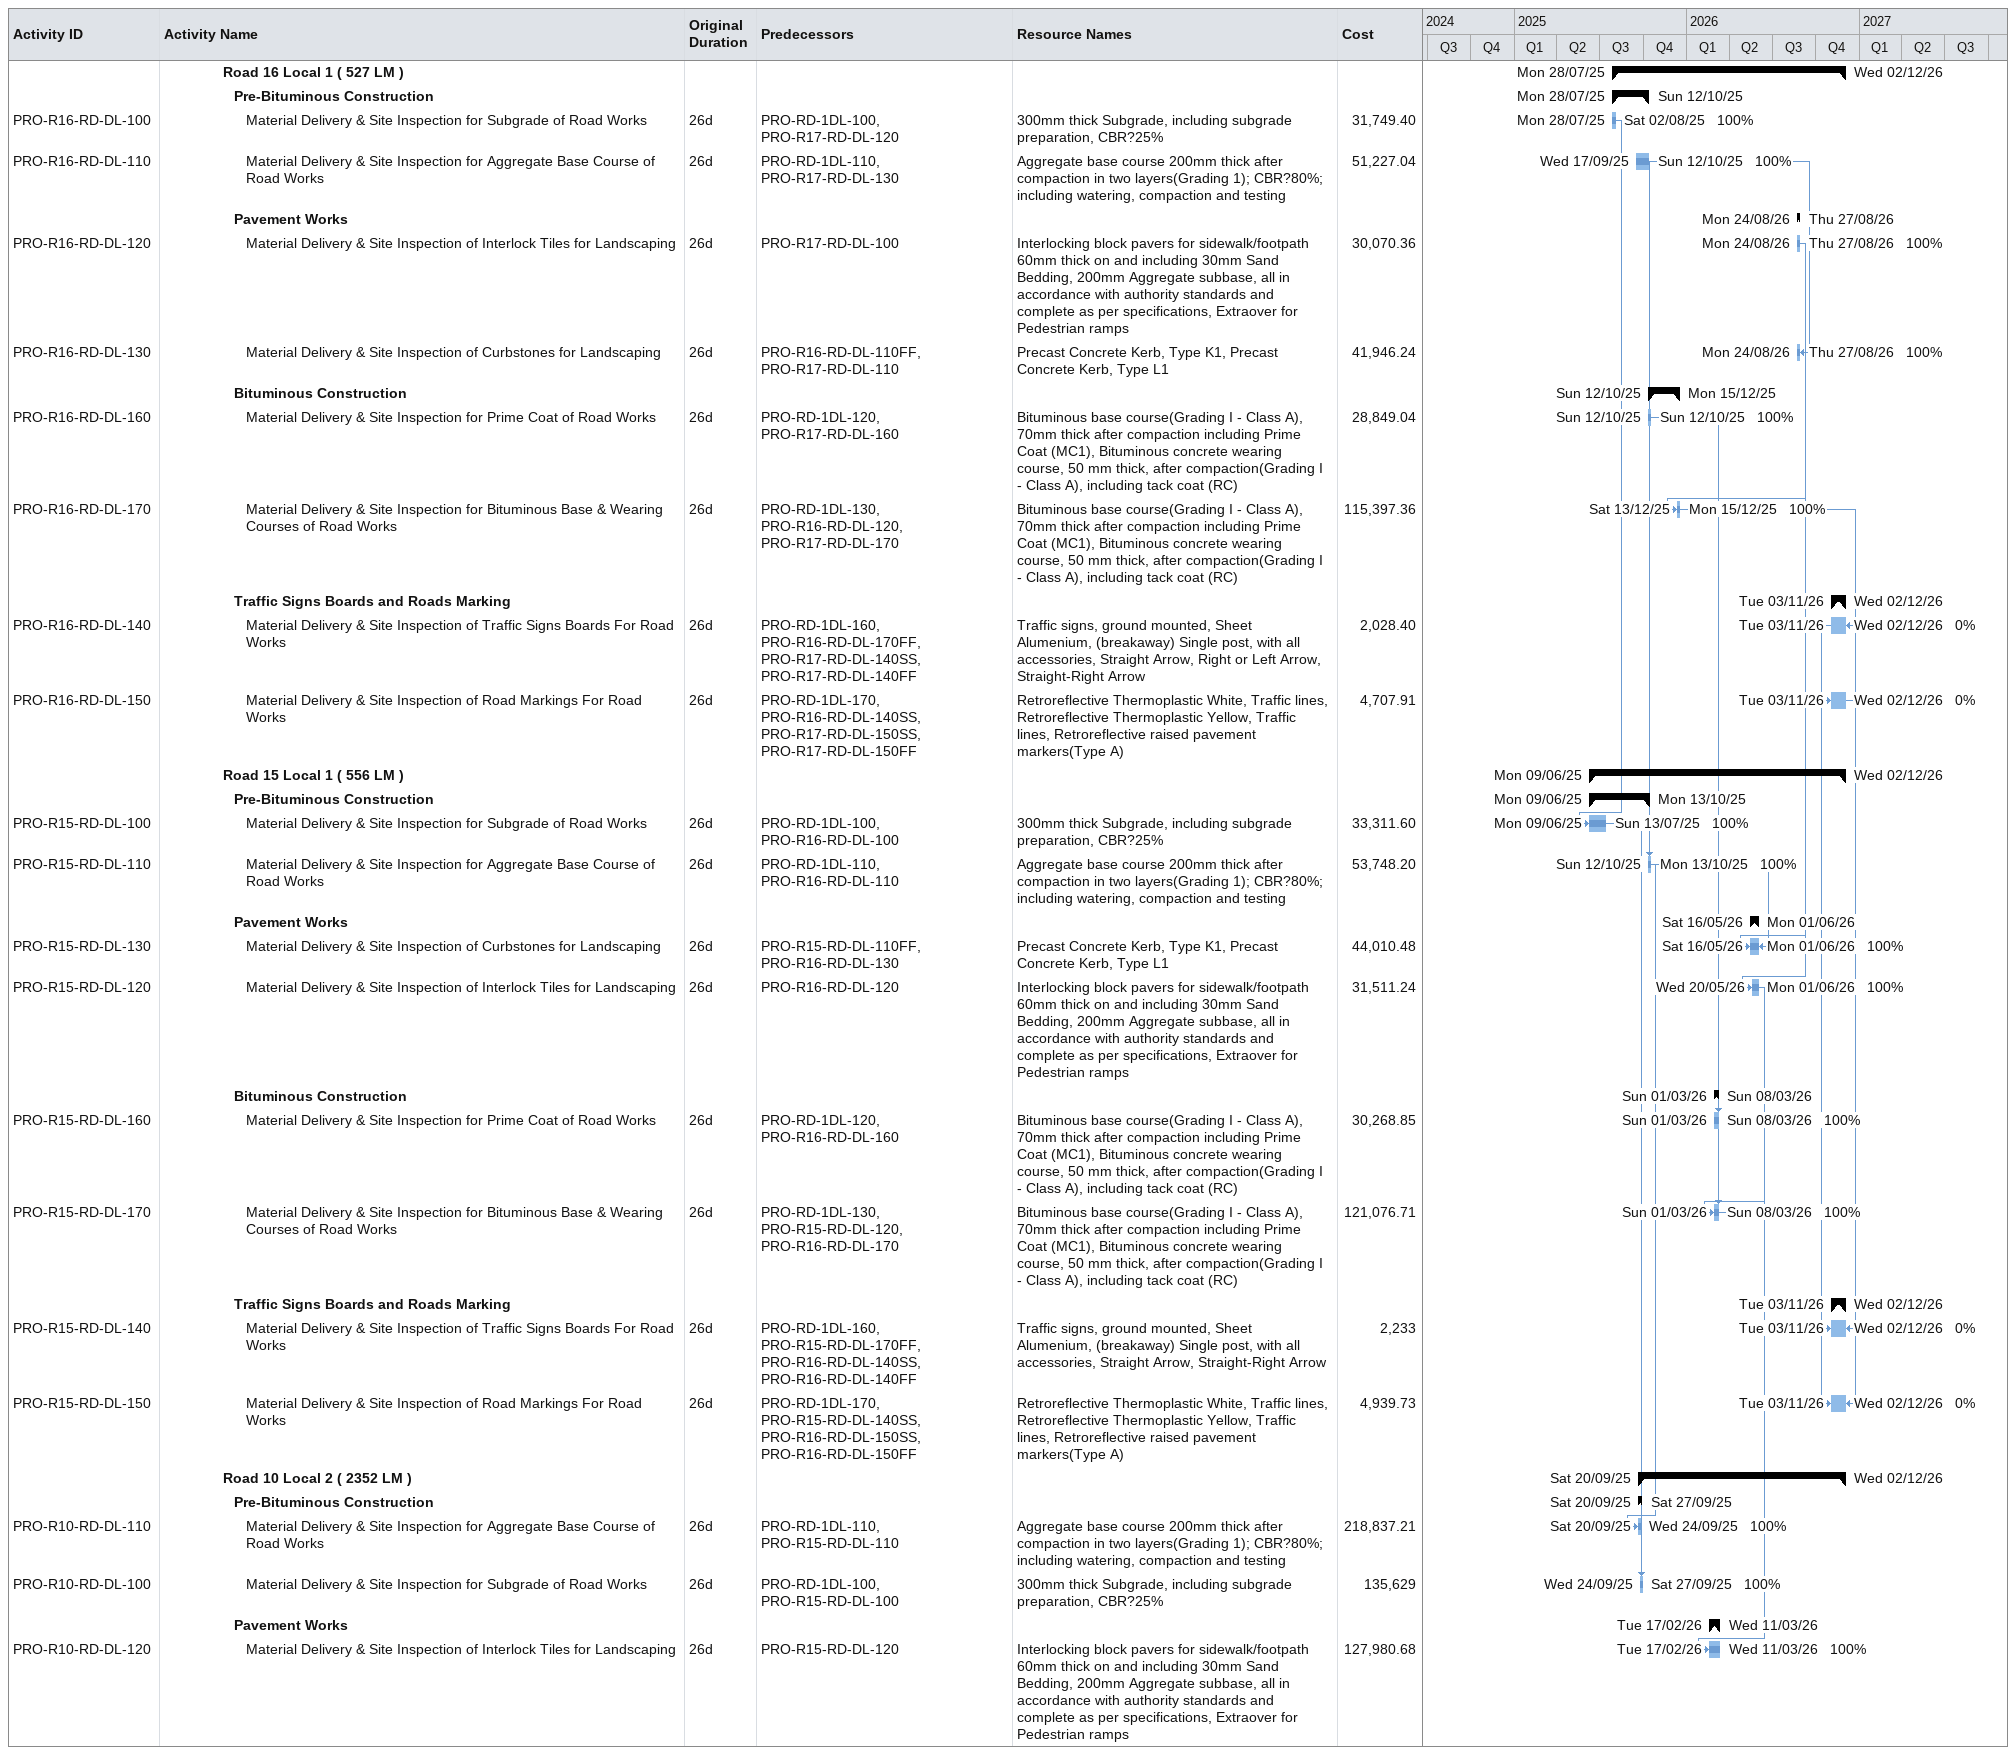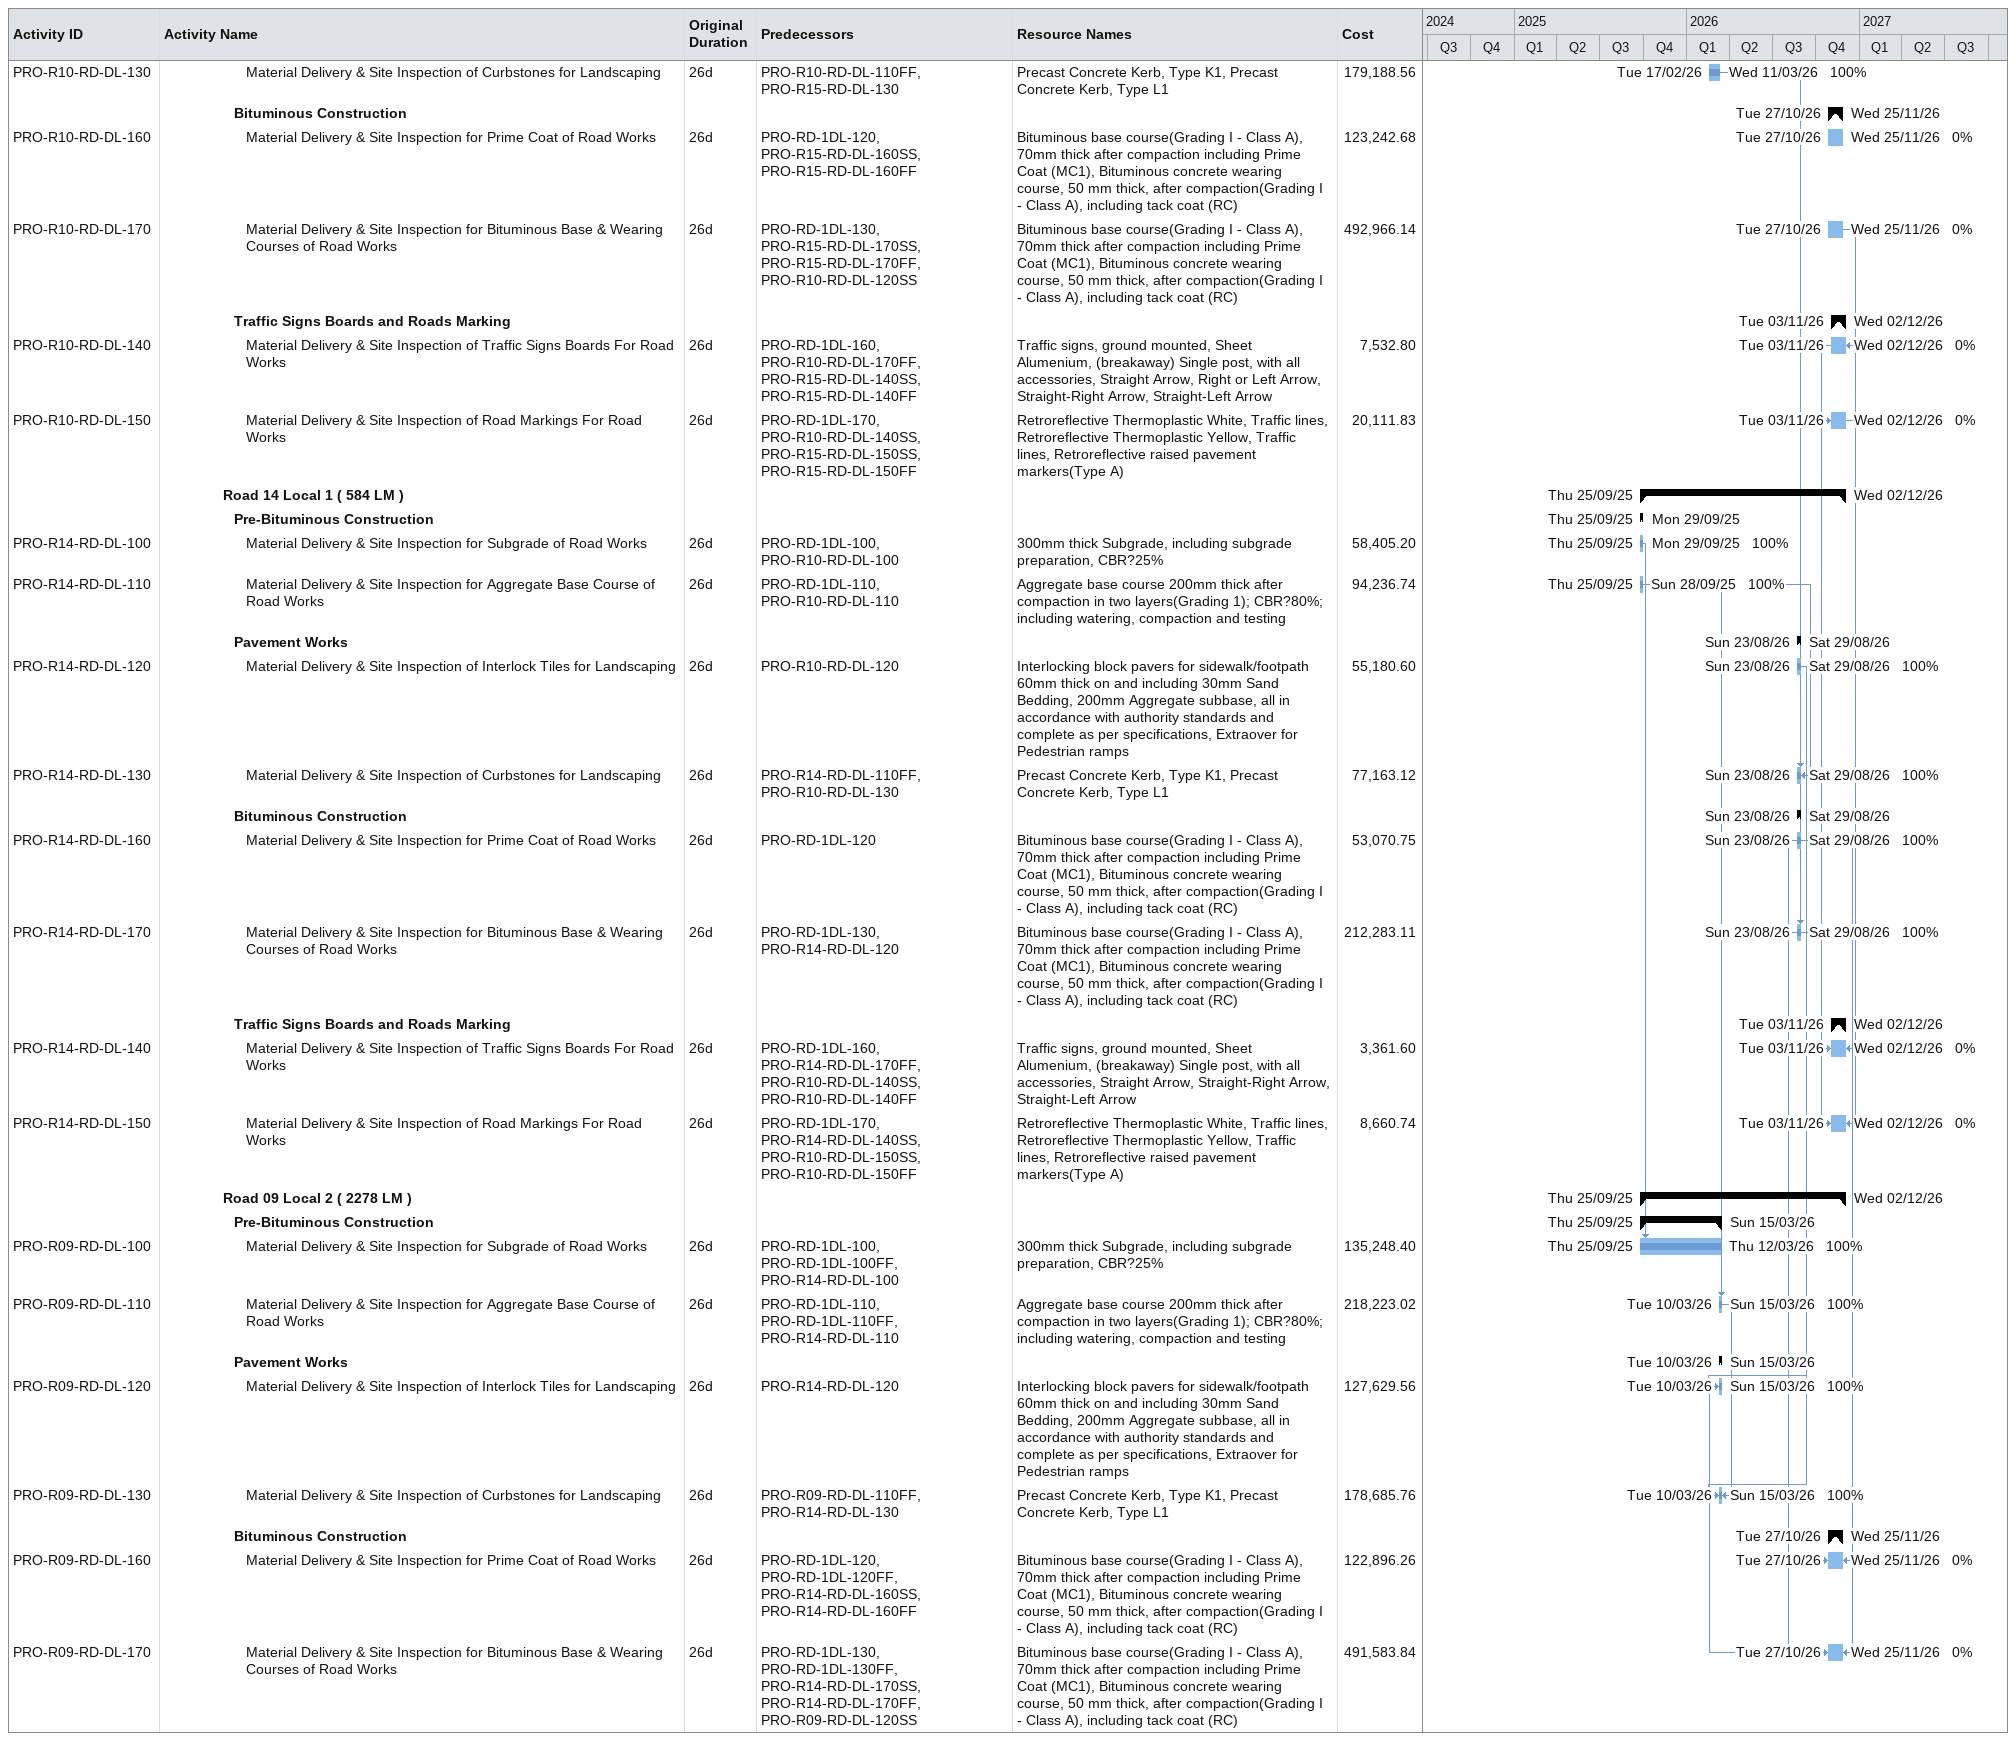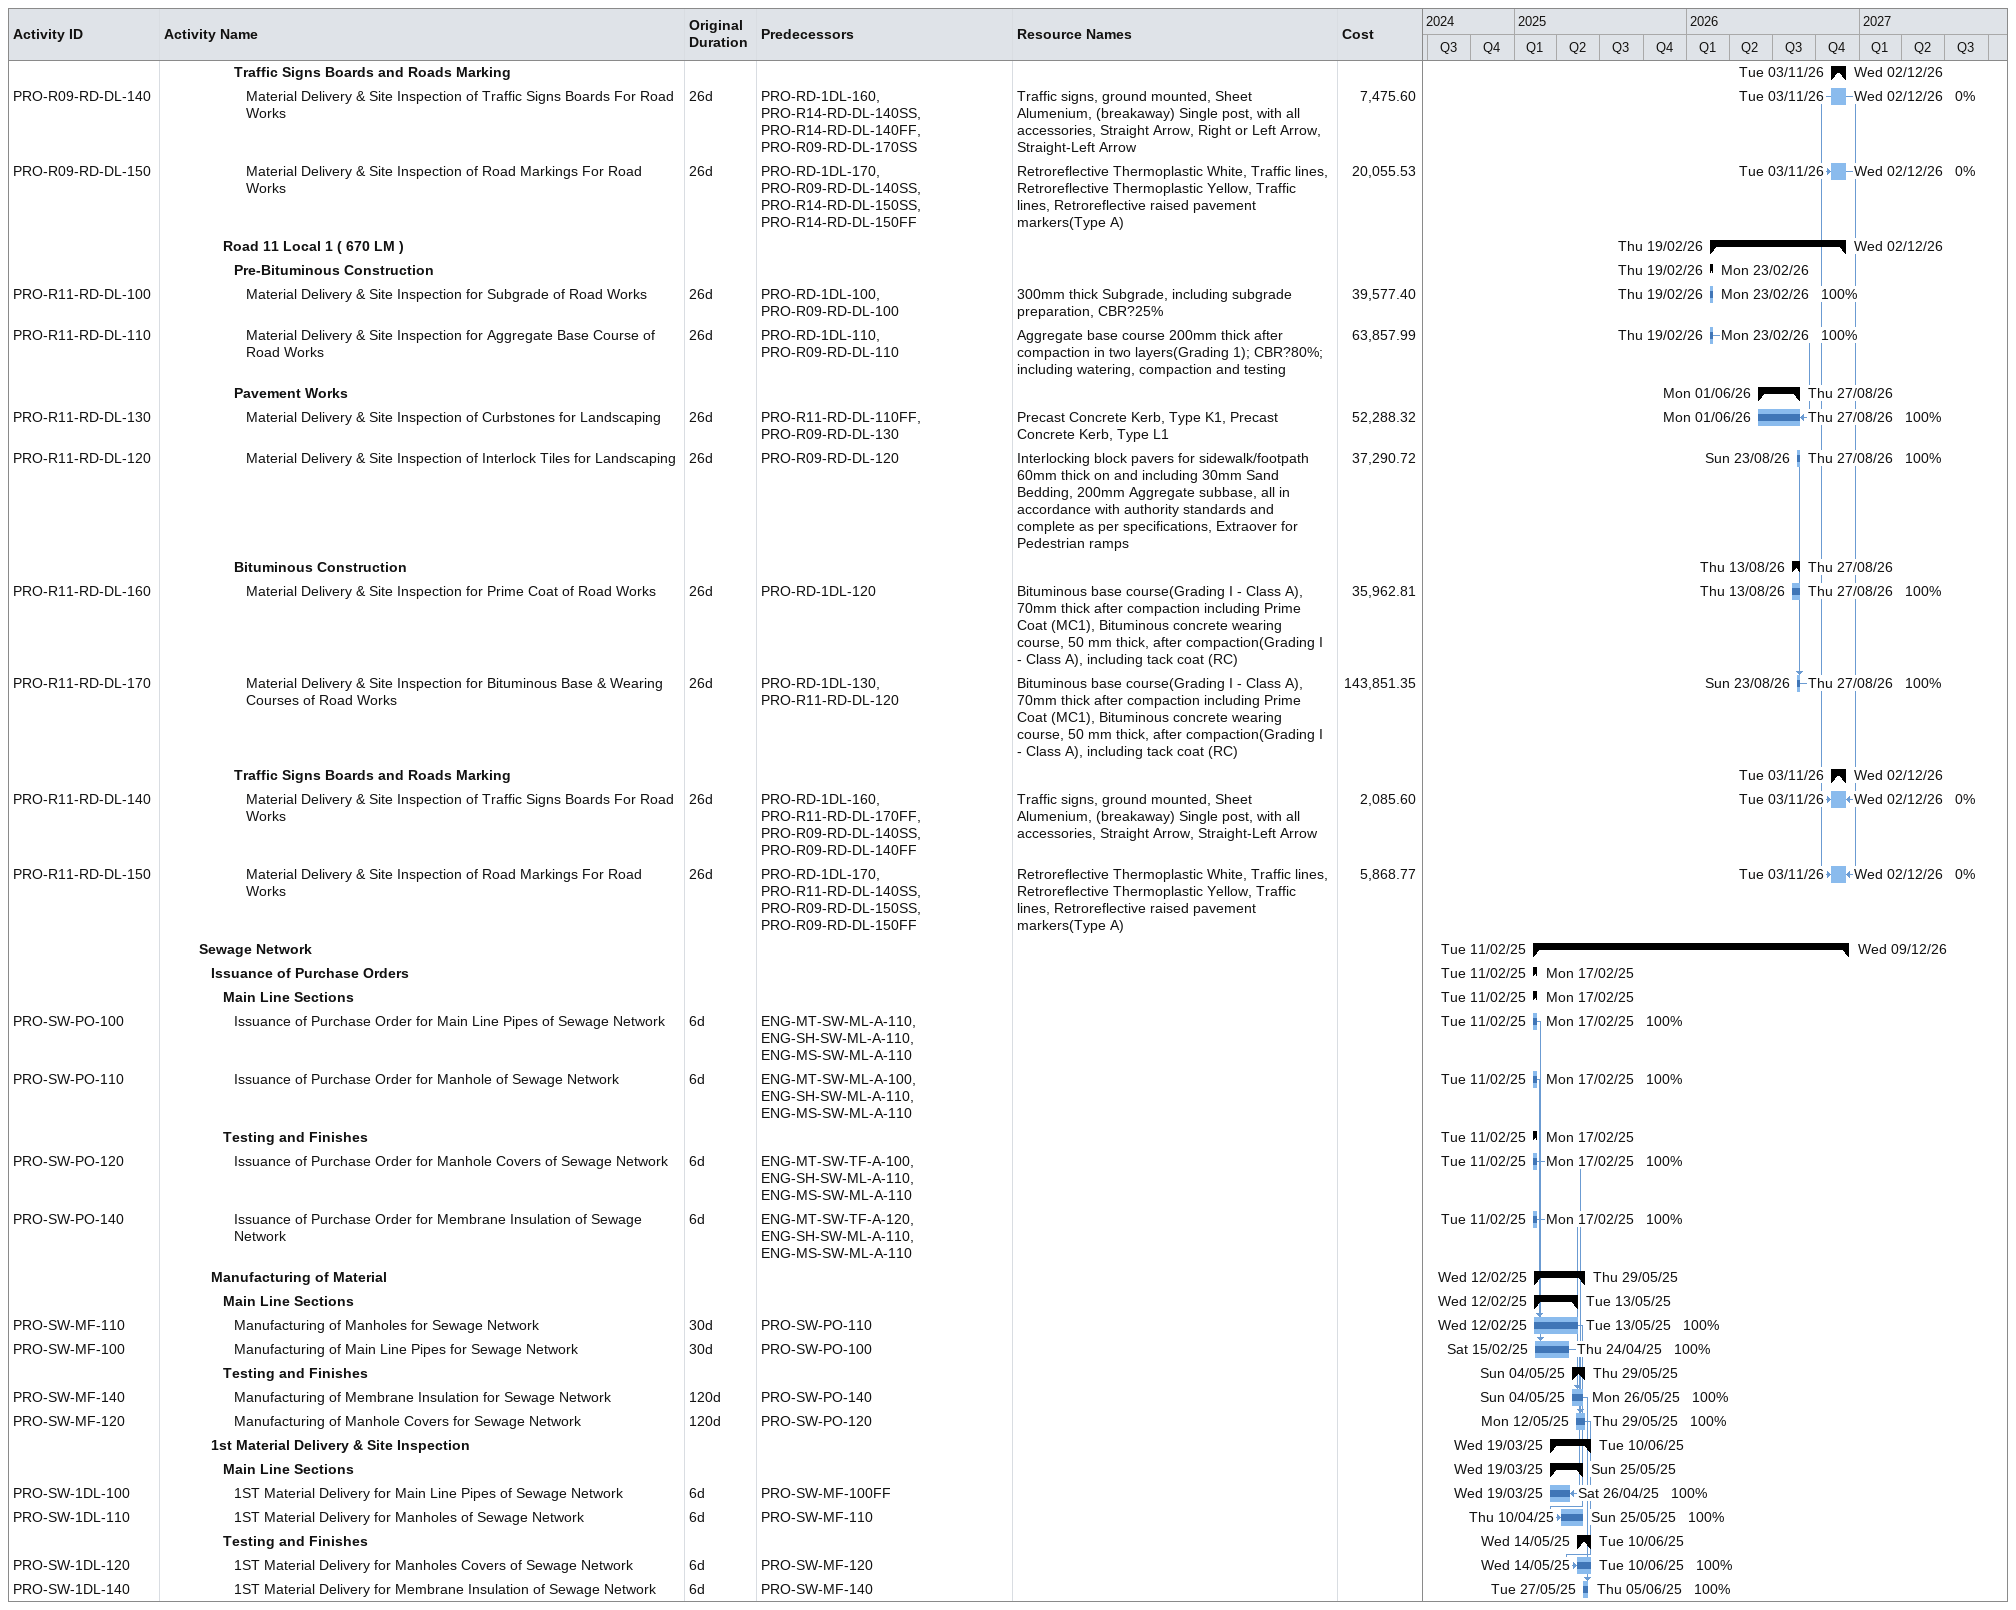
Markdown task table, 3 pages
| ID | Level | Task | Original duration | Start | Finish | Predecessors | Resources | % complete | Cost |
|---|---|---|---|---|---|---|---|---|---|
|  | 6 | **Road 16 Local 1 ( 527 LM )** |  | 2025-07-28 | 2026-12-02 |  |  |  |  |
|  | 7 | **Pre-Bituminous Construction** |  | 2025-07-28 | 2025-10-12 |  |  |  |  |
| PRO-R16-RD-DL-100 | 8 | Material Delivery & Site Inspection for Subgrade of Road Works | 26d | 2025-07-28 | 2025-08-02 | PRO-RD-1DL-100, PRO-R17-RD-DL-120 | 300mm thick Subgrade, including subgrade preparation, CBR?25% | 100 | 31749.40 |
| PRO-R16-RD-DL-110 | 8 | Material Delivery & Site Inspection for Aggregate Base Course of Road Works | 26d | 2025-09-17 | 2025-10-12 | PRO-RD-1DL-110, PRO-R17-RD-DL-130 | Aggregate base course 200mm thick after compaction in two layers(Grading 1); CBR?80%; including watering, compaction and testing | 100 | 51227.04 |
|  | 7 | **Pavement Works** |  | 2026-08-24 | 2026-08-27 |  |  |  |  |
| PRO-R16-RD-DL-120 | 8 | Material Delivery & Site Inspection of Interlock Tiles for Landscaping | 26d | 2026-08-24 | 2026-08-27 | PRO-R17-RD-DL-100 | Interlocking block pavers for sidewalk/footpath 60mm thick on and including 30mm Sand Bedding, 200mm Aggregate subbase, all in accordance with authority standards and complete as per specifications, Extraover for Pedestrian ramps | 100 | 30070.36 |
| PRO-R16-RD-DL-130 | 8 | Material Delivery & Site Inspection of Curbstones for Landscaping | 26d | 2026-08-24 | 2026-08-27 | PRO-R16-RD-DL-110FF, PRO-R17-RD-DL-110 | Precast Concrete Kerb, Type K1, Precast Concrete Kerb, Type L1 | 100 | 41946.24 |
|  | 7 | **Bituminous Construction** |  | 2025-10-12 | 2025-12-15 |  |  |  |  |
| PRO-R16-RD-DL-160 | 8 | Material Delivery & Site Inspection for Prime Coat of Road Works | 26d | 2025-10-12 | 2025-10-12 | PRO-RD-1DL-120, PRO-R17-RD-DL-160 | Bituminous base course(Grading I - Class A), 70mm thick after compaction including Prime Coat (MC1), Bituminous concrete wearing course, 50 mm thick, after compaction(Grading I - Class A), including tack coat (RC) | 100 | 28849.04 |
| PRO-R16-RD-DL-170 | 8 | Material Delivery & Site Inspection for Bituminous Base & Wearing Courses of Road Works | 26d | 2025-12-13 | 2025-12-15 | PRO-RD-1DL-130, PRO-R16-RD-DL-120, PRO-R17-RD-DL-170 | Bituminous base course(Grading I - Class A), 70mm thick after compaction including Prime Coat (MC1), Bituminous concrete wearing course, 50 mm thick, after compaction(Grading I - Class A), including tack coat (RC) | 100 | 115397.36 |
|  | 7 | **Traffic Signs Boards and Roads Marking** |  | 2026-11-03 | 2026-12-02 |  |  |  |  |
| PRO-R16-RD-DL-140 | 8 | Material Delivery & Site Inspection of Traffic Signs Boards For Road Works | 26d | 2026-11-03 | 2026-12-02 | PRO-RD-1DL-160, PRO-R16-RD-DL-170FF, PRO-R17-RD-DL-140SS, PRO-R17-RD-DL-140FF | Traffic signs, ground mounted, Sheet Alumenium, (breakaway) Single post, with all accessories, Straight Arrow, Right or Left Arrow, Straight-Right Arrow | 0 | 2028.40 |
| PRO-R16-RD-DL-150 | 8 | Material Delivery & Site Inspection of Road Markings For Road Works | 26d | 2026-11-03 | 2026-12-02 | PRO-RD-1DL-170, PRO-R16-RD-DL-140SS, PRO-R17-RD-DL-150SS, PRO-R17-RD-DL-150FF | Retroreflective Thermoplastic White, Traffic lines, Retroreflective Thermoplastic Yellow, Traffic lines, Retroreflective raised pavement markers(Type A) | 0 | 4707.91 |
|  | 6 | **Road 15 Local 1 ( 556 LM )** |  | 2025-06-09 | 2026-12-02 |  |  |  |  |
|  | 7 | **Pre-Bituminous Construction** |  | 2025-06-09 | 2025-10-13 |  |  |  |  |
| PRO-R15-RD-DL-100 | 8 | Material Delivery & Site Inspection for Subgrade of Road Works | 26d | 2025-06-09 | 2025-07-13 | PRO-RD-1DL-100, PRO-R16-RD-DL-100 | 300mm thick Subgrade, including subgrade preparation, CBR?25% | 100 | 33311.60 |
| PRO-R15-RD-DL-110 | 8 | Material Delivery & Site Inspection for Aggregate Base Course of Road Works | 26d | 2025-10-12 | 2025-10-13 | PRO-RD-1DL-110, PRO-R16-RD-DL-110 | Aggregate base course 200mm thick after compaction in two layers(Grading 1); CBR?80%; including watering, compaction and testing | 100 | 53748.20 |
|  | 7 | **Pavement Works** |  | 2026-05-16 | 2026-06-01 |  |  |  |  |
| PRO-R15-RD-DL-130 | 8 | Material Delivery & Site Inspection of Curbstones for Landscaping | 26d | 2026-05-16 | 2026-06-01 | PRO-R15-RD-DL-110FF, PRO-R16-RD-DL-130 | Precast Concrete Kerb, Type K1, Precast Concrete Kerb, Type L1 | 100 | 44010.48 |
| PRO-R15-RD-DL-120 | 8 | Material Delivery & Site Inspection of Interlock Tiles for Landscaping | 26d | 2026-05-20 | 2026-06-01 | PRO-R16-RD-DL-120 | Interlocking block pavers for sidewalk/footpath 60mm thick on and including 30mm Sand Bedding, 200mm Aggregate subbase, all in accordance with authority standards and complete as per specifications, Extraover for Pedestrian ramps | 100 | 31511.24 |
|  | 7 | **Bituminous Construction** |  | 2026-03-01 | 2026-03-08 |  |  |  |  |
| PRO-R15-RD-DL-160 | 8 | Material Delivery & Site Inspection for Prime Coat of Road Works | 26d | 2026-03-01 | 2026-03-08 | PRO-RD-1DL-120, PRO-R16-RD-DL-160 | Bituminous base course(Grading I - Class A), 70mm thick after compaction including Prime Coat (MC1), Bituminous concrete wearing course, 50 mm thick, after compaction(Grading I - Class A), including tack coat (RC) | 100 | 30268.85 |
| PRO-R15-RD-DL-170 | 8 | Material Delivery & Site Inspection for Bituminous Base & Wearing Courses of Road Works | 26d | 2026-03-01 | 2026-03-08 | PRO-RD-1DL-130, PRO-R15-RD-DL-120, PRO-R16-RD-DL-170 | Bituminous base course(Grading I - Class A), 70mm thick after compaction including Prime Coat (MC1), Bituminous concrete wearing course, 50 mm thick, after compaction(Grading I - Class A), including tack coat (RC) | 100 | 121076.71 |
|  | 7 | **Traffic Signs Boards and Roads Marking** |  | 2026-11-03 | 2026-12-02 |  |  |  |  |
| PRO-R15-RD-DL-140 | 8 | Material Delivery & Site Inspection of Traffic Signs Boards For Road Works | 26d | 2026-11-03 | 2026-12-02 | PRO-RD-1DL-160, PRO-R15-RD-DL-170FF, PRO-R16-RD-DL-140SS, PRO-R16-RD-DL-140FF | Traffic signs, ground mounted, Sheet Alumenium, (breakaway) Single post, with all accessories, Straight Arrow, Straight-Right Arrow | 0 | 2233 |
| PRO-R15-RD-DL-150 | 8 | Material Delivery & Site Inspection of Road Markings For Road Works | 26d | 2026-11-03 | 2026-12-02 | PRO-RD-1DL-170, PRO-R15-RD-DL-140SS, PRO-R16-RD-DL-150SS, PRO-R16-RD-DL-150FF | Retroreflective Thermoplastic White, Traffic lines, Retroreflective Thermoplastic Yellow, Traffic lines, Retroreflective raised pavement markers(Type A) | 0 | 4939.73 |
|  | 6 | **Road 10 Local 2 ( 2352 LM )** |  | 2025-09-20 | 2026-12-02 |  |  |  |  |
|  | 7 | **Pre-Bituminous Construction** |  | 2025-09-20 | 2025-09-27 |  |  |  |  |
| PRO-R10-RD-DL-110 | 8 | Material Delivery & Site Inspection for Aggregate Base Course of Road Works | 26d | 2025-09-20 | 2025-09-24 | PRO-RD-1DL-110, PRO-R15-RD-DL-110 | Aggregate base course 200mm thick after compaction in two layers(Grading 1); CBR?80%; including watering, compaction and testing | 100 | 218837.21 |
| PRO-R10-RD-DL-100 | 8 | Material Delivery & Site Inspection for Subgrade of Road Works | 26d | 2025-09-24 | 2025-09-27 | PRO-RD-1DL-100, PRO-R15-RD-DL-100 | 300mm thick Subgrade, including subgrade preparation, CBR?25% | 100 | 135629 |
|  | 7 | **Pavement Works** |  | 2026-02-17 | 2026-03-11 |  |  |  |  |
| PRO-R10-RD-DL-120 | 8 | Material Delivery & Site Inspection of Interlock Tiles for Landscaping | 26d | 2026-02-17 | 2026-03-11 | PRO-R15-RD-DL-120 | Interlocking block pavers for sidewalk/footpath 60mm thick on and including 30mm Sand Bedding, 200mm Aggregate subbase, all in accordance with authority standards and complete as per specifications, Extraover for Pedestrian ramps | 100 | 127980.68 |
| PRO-R10-RD-DL-130 | 8 | Material Delivery & Site Inspection of Curbstones for Landscaping | 26d | 2026-02-17 | 2026-03-11 | PRO-R10-RD-DL-110FF, PRO-R15-RD-DL-130 | Precast Concrete Kerb, Type K1, Precast Concrete Kerb, Type L1 | 100 | 179188.56 |
|  | 7 | **Bituminous Construction** |  | 2026-10-27 | 2026-11-25 |  |  |  |  |
| PRO-R10-RD-DL-160 | 8 | Material Delivery & Site Inspection for Prime Coat of Road Works | 26d | 2026-10-27 | 2026-11-25 | PRO-RD-1DL-120, PRO-R15-RD-DL-160SS, PRO-R15-RD-DL-160FF | Bituminous base course(Grading I - Class A), 70mm thick after compaction including Prime Coat (MC1), Bituminous concrete wearing course, 50 mm thick, after compaction(Grading I - Class A), including tack coat (RC) | 0 | 123242.68 |
| PRO-R10-RD-DL-170 | 8 | Material Delivery & Site Inspection for Bituminous Base & Wearing Courses of Road Works | 26d | 2026-10-27 | 2026-11-25 | PRO-RD-1DL-130, PRO-R15-RD-DL-170SS, PRO-R15-RD-DL-170FF, PRO-R10-RD-DL-120SS | Bituminous base course(Grading I - Class A), 70mm thick after compaction including Prime Coat (MC1), Bituminous concrete wearing course, 50 mm thick, after compaction(Grading I - Class A), including tack coat (RC) | 0 | 492966.14 |
|  | 7 | **Traffic Signs Boards and Roads Marking** |  | 2026-11-03 | 2026-12-02 |  |  |  |  |
| PRO-R10-RD-DL-140 | 8 | Material Delivery & Site Inspection of Traffic Signs Boards For Road Works | 26d | 2026-11-03 | 2026-12-02 | PRO-RD-1DL-160, PRO-R10-RD-DL-170FF, PRO-R15-RD-DL-140SS, PRO-R15-RD-DL-140FF | Traffic signs, ground mounted, Sheet Alumenium, (breakaway) Single post, with all accessories, Straight Arrow, Right or Left Arrow, Straight-Right Arrow, Straight-Left Arrow | 0 | 7532.80 |
| PRO-R10-RD-DL-150 | 8 | Material Delivery & Site Inspection of Road Markings For Road Works | 26d | 2026-11-03 | 2026-12-02 | PRO-RD-1DL-170, PRO-R10-RD-DL-140SS, PRO-R15-RD-DL-150SS, PRO-R15-RD-DL-150FF | Retroreflective Thermoplastic White, Traffic lines, Retroreflective Thermoplastic Yellow, Traffic lines, Retroreflective raised pavement markers(Type A) | 0 | 20111.83 |
|  | 6 | **Road 14 Local 1 ( 584 LM )** |  | 2025-09-25 | 2026-12-02 |  |  |  |  |
|  | 7 | **Pre-Bituminous Construction** |  | 2025-09-25 | 2025-09-29 |  |  |  |  |
| PRO-R14-RD-DL-100 | 8 | Material Delivery & Site Inspection for Subgrade of Road Works | 26d | 2025-09-25 | 2025-09-29 | PRO-RD-1DL-100, PRO-R10-RD-DL-100 | 300mm thick Subgrade, including subgrade preparation, CBR?25% | 100 | 58405.20 |
| PRO-R14-RD-DL-110 | 8 | Material Delivery & Site Inspection for Aggregate Base Course of Road Works | 26d | 2025-09-25 | 2025-09-28 | PRO-RD-1DL-110, PRO-R10-RD-DL-110 | Aggregate base course 200mm thick after compaction in two layers(Grading 1); CBR?80%; including watering, compaction and testing | 100 | 94236.74 |
|  | 7 | **Pavement Works** |  | 2026-08-23 | 2026-08-29 |  |  |  |  |
| PRO-R14-RD-DL-120 | 8 | Material Delivery & Site Inspection of Interlock Tiles for Landscaping | 26d | 2026-08-23 | 2026-08-29 | PRO-R10-RD-DL-120 | Interlocking block pavers for sidewalk/footpath 60mm thick on and including 30mm Sand Bedding, 200mm Aggregate subbase, all in accordance with authority standards and complete as per specifications, Extraover for Pedestrian ramps | 100 | 55180.60 |
| PRO-R14-RD-DL-130 | 8 | Material Delivery & Site Inspection of Curbstones for Landscaping | 26d | 2026-08-23 | 2026-08-29 | PRO-R14-RD-DL-110FF, PRO-R10-RD-DL-130 | Precast Concrete Kerb, Type K1, Precast Concrete Kerb, Type L1 | 100 | 77163.12 |
|  | 7 | **Bituminous Construction** |  | 2026-08-23 | 2026-08-29 |  |  |  |  |
| PRO-R14-RD-DL-160 | 8 | Material Delivery & Site Inspection for Prime Coat of Road Works | 26d | 2026-08-23 | 2026-08-29 | PRO-RD-1DL-120 | Bituminous base course(Grading I - Class A), 70mm thick after compaction including Prime Coat (MC1), Bituminous concrete wearing course, 50 mm thick, after compaction(Grading I - Class A), including tack coat (RC) | 100 | 53070.75 |
| PRO-R14-RD-DL-170 | 8 | Material Delivery & Site Inspection for Bituminous Base & Wearing Courses of Road Works | 26d | 2026-08-23 | 2026-08-29 | PRO-RD-1DL-130, PRO-R14-RD-DL-120 | Bituminous base course(Grading I - Class A), 70mm thick after compaction including Prime Coat (MC1), Bituminous concrete wearing course, 50 mm thick, after compaction(Grading I - Class A), including tack coat (RC) | 100 | 212283.11 |
|  | 7 | **Traffic Signs Boards and Roads Marking** |  | 2026-11-03 | 2026-12-02 |  |  |  |  |
| PRO-R14-RD-DL-140 | 8 | Material Delivery & Site Inspection of Traffic Signs Boards For Road Works | 26d | 2026-11-03 | 2026-12-02 | PRO-RD-1DL-160, PRO-R14-RD-DL-170FF, PRO-R10-RD-DL-140SS, PRO-R10-RD-DL-140FF | Traffic signs, ground mounted, Sheet Alumenium, (breakaway) Single post, with all accessories, Straight Arrow, Straight-Right Arrow, Straight-Left Arrow | 0 | 3361.60 |
| PRO-R14-RD-DL-150 | 8 | Material Delivery & Site Inspection of Road Markings For Road Works | 26d | 2026-11-03 | 2026-12-02 | PRO-RD-1DL-170, PRO-R14-RD-DL-140SS, PRO-R10-RD-DL-150SS, PRO-R10-RD-DL-150FF | Retroreflective Thermoplastic White, Traffic lines, Retroreflective Thermoplastic Yellow, Traffic lines, Retroreflective raised pavement markers(Type A) | 0 | 8660.74 |
|  | 6 | **Road 09 Local 2 ( 2278 LM )** |  | 2025-09-25 | 2026-12-02 |  |  |  |  |
|  | 7 | **Pre-Bituminous Construction** |  | 2025-09-25 | 2026-03-15 |  |  |  |  |
| PRO-R09-RD-DL-100 | 8 | Material Delivery & Site Inspection for Subgrade of Road Works | 26d | 2025-09-25 | 2026-03-12 | PRO-RD-1DL-100, PRO-RD-1DL-100FF, PRO-R14-RD-DL-100 | 300mm thick Subgrade, including subgrade preparation, CBR?25% | 100 | 135248.40 |
| PRO-R09-RD-DL-110 | 8 | Material Delivery & Site Inspection for Aggregate Base Course of Road Works | 26d | 2026-03-10 | 2026-03-15 | PRO-RD-1DL-110, PRO-RD-1DL-110FF, PRO-R14-RD-DL-110 | Aggregate base course 200mm thick after compaction in two layers(Grading 1); CBR?80%; including watering, compaction and testing | 100 | 218223.02 |
|  | 7 | **Pavement Works** |  | 2026-03-10 | 2026-03-15 |  |  |  |  |
| PRO-R09-RD-DL-120 | 8 | Material Delivery & Site Inspection of Interlock Tiles for Landscaping | 26d | 2026-03-10 | 2026-03-15 | PRO-R14-RD-DL-120 | Interlocking block pavers for sidewalk/footpath 60mm thick on and including 30mm Sand Bedding, 200mm Aggregate subbase, all in accordance with authority standards and complete as per specifications, Extraover for Pedestrian ramps | 100 | 127629.56 |
| PRO-R09-RD-DL-130 | 8 | Material Delivery & Site Inspection of Curbstones for Landscaping | 26d | 2026-03-10 | 2026-03-15 | PRO-R09-RD-DL-110FF, PRO-R14-RD-DL-130 | Precast Concrete Kerb, Type K1, Precast Concrete Kerb, Type L1 | 100 | 178685.76 |
|  | 7 | **Bituminous Construction** |  | 2026-10-27 | 2026-11-25 |  |  |  |  |
| PRO-R09-RD-DL-160 | 8 | Material Delivery & Site Inspection for Prime Coat of Road Works | 26d | 2026-10-27 | 2026-11-25 | PRO-RD-1DL-120, PRO-RD-1DL-120FF, PRO-R14-RD-DL-160SS, PRO-R14-RD-DL-160FF | Bituminous base course(Grading I - Class A), 70mm thick after compaction including Prime Coat (MC1), Bituminous concrete wearing course, 50 mm thick, after compaction(Grading I - Class A), including tack coat (RC) | 0 | 122896.26 |
| PRO-R09-RD-DL-170 | 8 | Material Delivery & Site Inspection for Bituminous Base & Wearing Courses of Road Works | 26d | 2026-10-27 | 2026-11-25 | PRO-RD-1DL-130, PRO-RD-1DL-130FF, PRO-R14-RD-DL-170SS, PRO-R14-RD-DL-170FF, PRO-R09-RD-DL-120SS | Bituminous base course(Grading I - Class A), 70mm thick after compaction including Prime Coat (MC1), Bituminous concrete wearing course, 50 mm thick, after compaction(Grading I - Class A), including tack coat (RC) | 0 | 491583.84 |
|  | 7 | **Traffic Signs Boards and Roads Marking** |  | 2026-11-03 | 2026-12-02 |  |  |  |  |
| PRO-R09-RD-DL-140 | 8 | Material Delivery & Site Inspection of Traffic Signs Boards For Road Works | 26d | 2026-11-03 | 2026-12-02 | PRO-RD-1DL-160, PRO-R14-RD-DL-140SS, PRO-R14-RD-DL-140FF, PRO-R09-RD-DL-170SS | Traffic signs, ground mounted, Sheet Alumenium, (breakaway) Single post, with all accessories, Straight Arrow, Right or Left Arrow, Straight-Left Arrow | 0 | 7475.60 |
| PRO-R09-RD-DL-150 | 8 | Material Delivery & Site Inspection of Road Markings For Road Works | 26d | 2026-11-03 | 2026-12-02 | PRO-RD-1DL-170, PRO-R09-RD-DL-140SS, PRO-R14-RD-DL-150SS, PRO-R14-RD-DL-150FF | Retroreflective Thermoplastic White, Traffic lines, Retroreflective Thermoplastic Yellow, Traffic lines, Retroreflective raised pavement markers(Type A) | 0 | 20055.53 |
|  | 6 | **Road 11 Local 1 ( 670 LM )** |  | 2026-02-19 | 2026-12-02 |  |  |  |  |
|  | 7 | **Pre-Bituminous Construction** |  | 2026-02-19 | 2026-02-23 |  |  |  |  |
| PRO-R11-RD-DL-100 | 8 | Material Delivery & Site Inspection for Subgrade of Road Works | 26d | 2026-02-19 | 2026-02-23 | PRO-RD-1DL-100, PRO-R09-RD-DL-100 | 300mm thick Subgrade, including subgrade preparation, CBR?25% | 100 | 39577.40 |
| PRO-R11-RD-DL-110 | 8 | Material Delivery & Site Inspection for Aggregate Base Course of Road Works | 26d | 2026-02-19 | 2026-02-23 | PRO-RD-1DL-110, PRO-R09-RD-DL-110 | Aggregate base course 200mm thick after compaction in two layers(Grading 1); CBR?80%; including watering, compaction and testing | 100 | 63857.99 |
|  | 7 | **Pavement Works** |  | 2026-06-01 | 2026-08-27 |  |  |  |  |
| PRO-R11-RD-DL-130 | 8 | Material Delivery & Site Inspection of Curbstones for Landscaping | 26d | 2026-06-01 | 2026-08-27 | PRO-R11-RD-DL-110FF, PRO-R09-RD-DL-130 | Precast Concrete Kerb, Type K1, Precast Concrete Kerb, Type L1 | 100 | 52288.32 |
| PRO-R11-RD-DL-120 | 8 | Material Delivery & Site Inspection of Interlock Tiles for Landscaping | 26d | 2026-08-23 | 2026-08-27 | PRO-R09-RD-DL-120 | Interlocking block pavers for sidewalk/footpath 60mm thick on and including 30mm Sand Bedding, 200mm Aggregate subbase, all in accordance with authority standards and complete as per specifications, Extraover for Pedestrian ramps | 100 | 37290.72 |
|  | 7 | **Bituminous Construction** |  | 2026-08-13 | 2026-08-27 |  |  |  |  |
| PRO-R11-RD-DL-160 | 8 | Material Delivery & Site Inspection for Prime Coat of Road Works | 26d | 2026-08-13 | 2026-08-27 | PRO-RD-1DL-120 | Bituminous base course(Grading I - Class A), 70mm thick after compaction including Prime Coat (MC1), Bituminous concrete wearing course, 50 mm thick, after compaction(Grading I - Class A), including tack coat (RC) | 100 | 35962.81 |
| PRO-R11-RD-DL-170 | 8 | Material Delivery & Site Inspection for Bituminous Base & Wearing Courses of Road Works | 26d | 2026-08-23 | 2026-08-27 | PRO-RD-1DL-130, PRO-R11-RD-DL-120 | Bituminous base course(Grading I - Class A), 70mm thick after compaction including Prime Coat (MC1), Bituminous concrete wearing course, 50 mm thick, after compaction(Grading I - Class A), including tack coat (RC) | 100 | 143851.35 |
|  | 7 | **Traffic Signs Boards and Roads Marking** |  | 2026-11-03 | 2026-12-02 |  |  |  |  |
| PRO-R11-RD-DL-140 | 8 | Material Delivery & Site Inspection of Traffic Signs Boards For Road Works | 26d | 2026-11-03 | 2026-12-02 | PRO-RD-1DL-160, PRO-R11-RD-DL-170FF, PRO-R09-RD-DL-140SS, PRO-R09-RD-DL-140FF | Traffic signs, ground mounted, Sheet Alumenium, (breakaway) Single post, with all accessories, Straight Arrow, Straight-Left Arrow | 0 | 2085.60 |
| PRO-R11-RD-DL-150 | 8 | Material Delivery & Site Inspection of Road Markings For Road Works | 26d | 2026-11-03 | 2026-12-02 | PRO-RD-1DL-170, PRO-R11-RD-DL-140SS, PRO-R09-RD-DL-150SS, PRO-R09-RD-DL-150FF | Retroreflective Thermoplastic White, Traffic lines, Retroreflective Thermoplastic Yellow, Traffic lines, Retroreflective raised pavement markers(Type A) | 0 | 5868.77 |
|  | 4 | **Sewage Network** |  | 2025-02-11 | 2026-12-09 |  |  |  |  |
|  | 5 | **Issuance of Purchase Orders** |  | 2025-02-11 | 2025-02-17 |  |  |  |  |
|  | 6 | **Main Line Sections** |  | 2025-02-11 | 2025-02-17 |  |  |  |  |
| PRO-SW-PO-100 | 7 | Issuance of Purchase Order for Main Line Pipes of Sewage Network | 6d | 2025-02-11 | 2025-02-17 | ENG-MT-SW-ML-A-110, ENG-SH-SW-ML-A-110, ENG-MS-SW-ML-A-110 |  | 100 |  |
| PRO-SW-PO-110 | 7 | Issuance of Purchase Order for Manhole of Sewage Network | 6d | 2025-02-11 | 2025-02-17 | ENG-MT-SW-ML-A-100, ENG-SH-SW-ML-A-110, ENG-MS-SW-ML-A-110 |  | 100 |  |
|  | 6 | **Testing and Finishes** |  | 2025-02-11 | 2025-02-17 |  |  |  |  |
| PRO-SW-PO-120 | 7 | Issuance of Purchase Order for Manhole Covers of Sewage Network | 6d | 2025-02-11 | 2025-02-17 | ENG-MT-SW-TF-A-100, ENG-SH-SW-ML-A-110, ENG-MS-SW-ML-A-110 |  | 100 |  |
| PRO-SW-PO-140 | 7 | Issuance of Purchase Order for Membrane Insulation of Sewage Network | 6d | 2025-02-11 | 2025-02-17 | ENG-MT-SW-TF-A-120, ENG-SH-SW-ML-A-110, ENG-MS-SW-ML-A-110 |  | 100 |  |
|  | 5 | **Manufacturing of Material** |  | 2025-02-12 | 2025-05-29 |  |  |  |  |
|  | 6 | **Main Line Sections** |  | 2025-02-12 | 2025-05-13 |  |  |  |  |
| PRO-SW-MF-110 | 7 | Manufacturing of Manholes for Sewage Network | 30d | 2025-02-12 | 2025-05-13 | PRO-SW-PO-110 |  | 100 |  |
| PRO-SW-MF-100 | 7 | Manufacturing of Main Line Pipes for Sewage Network | 30d | 2025-02-15 | 2025-04-24 | PRO-SW-PO-100 |  | 100 |  |
|  | 6 | **Testing and Finishes** |  | 2025-05-04 | 2025-05-29 |  |  |  |  |
| PRO-SW-MF-140 | 7 | Manufacturing of Membrane Insulation for Sewage Network | 120d | 2025-05-04 | 2025-05-26 | PRO-SW-PO-140 |  | 100 |  |
| PRO-SW-MF-120 | 7 | Manufacturing of Manhole Covers for Sewage Network | 120d | 2025-05-12 | 2025-05-29 | PRO-SW-PO-120 |  | 100 |  |
|  | 5 | **1st Material Delivery & Site Inspection** |  | 2025-03-19 | 2025-06-10 |  |  |  |  |
|  | 6 | **Main Line Sections** |  | 2025-03-19 | 2025-05-25 |  |  |  |  |
| PRO-SW-1DL-100 | 7 | 1ST Material Delivery for Main Line Pipes of Sewage Network | 6d | 2025-03-19 | 2025-04-26 | PRO-SW-MF-100FF |  | 100 |  |
| PRO-SW-1DL-110 | 7 | 1ST Material Delivery for Manholes of Sewage Network | 6d | 2025-04-10 | 2025-05-25 | PRO-SW-MF-110 |  | 100 |  |
|  | 6 | **Testing and Finishes** |  | 2025-05-14 | 2025-06-10 |  |  |  |  |
| PRO-SW-1DL-120 | 7 | 1ST Material Delivery for Manholes Covers of Sewage Network | 6d | 2025-05-14 | 2025-06-10 | PRO-SW-MF-120 |  | 100 |  |
| PRO-SW-1DL-140 | 7 | 1ST Material Delivery for Membrane Insulation of Sewage Network | 6d | 2025-05-27 | 2025-06-05 | PRO-SW-MF-140 |  | 100 |  |
